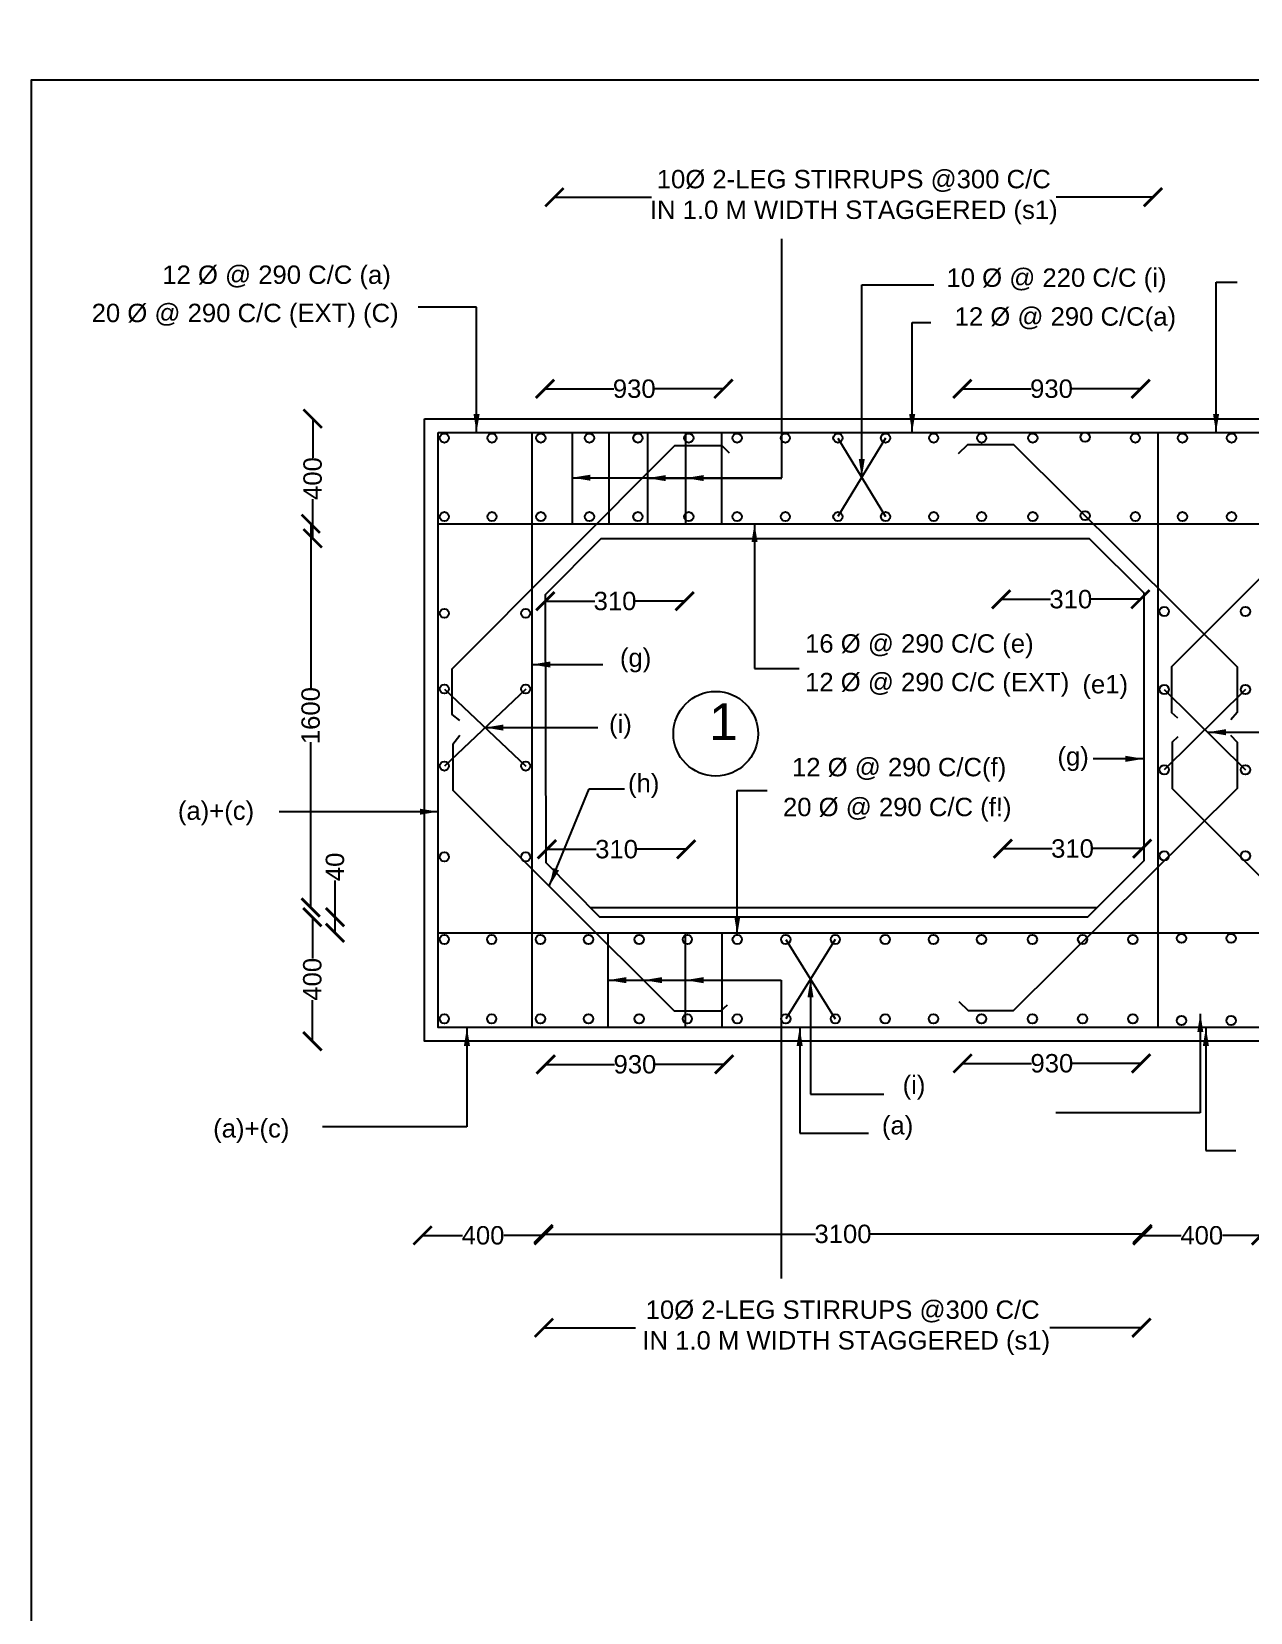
# Model space of a CAD drawing. Header units: millimetres. Extents: x -53248498 to -53239971, y 22140788 to 22147329.
# Drawn here: x -53248498 to -53246508, y 22144736 to 22147316 of the extents above; entities that cross this region are included whole.
import ezdxf

# ---------------------------------------------------------------- set-up
doc = ezdxf.new("R2010")
doc.units = ezdxf.units.MM
doc.header["$MEASUREMENT"] = 0
for name, color, linetype in [('DIMENSION', 7, 'Continuous'), ('DRAWING', 2, 'Continuous'), ('TEXT', 7, 'Continuous')]:
    doc.layers.add(name, color=color, linetype=linetype)
doc.styles.get("Standard").update_dxf_attribs({"font": 'arial.ttf', "height": 30})
doc.dimstyles.get("Standard").update_dxf_attribs({"dimtxt": 30, "dimasz": 30, "dimexe": 0.18, "dimexo": 0.0625, "dimgap": 0.09, "dimtad": 0, "dimdec": 0, "dimzin": 0, "dimdsep": 46, "dimtxsty": 'Standard', "dimblk": 'ARCHTICK', "dimcen": 0.09, "dimse1": 1, "dimse2": 1, "dimadec": 0, "dimazin": 0, "dimtfac": 1, "dimtdec": 0, "dimtofl": 0, "dimtmove": 0, "dimatfit": 3, "dimfxl": 1, "dimtolj": 1, "dimtzin": 0, "dimarcsym": 0})

# ---------------------------------------------------------------- blocks, each defined once
blk = doc.blocks.new('_ArchTick')
at = {"color": 0, "linetype": 'ByBlock', "const_width": 0.15}
blk.add_lwpolyline([(-0.5, -0.5), (0.5, 0.5)], dxfattribs=at)
blk = doc.blocks.new('*D54')
at = {"layer": 'Defpoints', "color": 0, "transparency": 16777216}
for p in [(-53247660.1, 22146734.1), (-53247368.7, 22146733.4), (-53247368.7, 22146731.4)]:
    blk.add_point(p, dxfattribs=at)
at = {"layer": 'DIMENSION', "color": 0, "lineweight": -2, "transparency": 16777216}
for p, q in [((-53247660.1, 22146733.4), (-53247547.6, 22146733.4)), ((-53247368.7, 22146733.4), (-53247481.2, 22146733.4))]:
    blk.add_line(p, q, dxfattribs=at)
at = {"layer": 'DIMENSION', "color": 0, "lineweight": -2, "transparency": 16777216, "xscale": 30, "yscale": 30, "zscale": 30, "rotation": 180}
blk.add_blockref('_ArchTick', (-53247660.1, 22146733.4), dxfattribs=at)
at = {"layer": 'DIMENSION', "color": 0, "lineweight": -2, "transparency": 16777216, "xscale": 30, "yscale": 30, "zscale": 30}
blk.add_blockref('_ArchTick', (-53247368.7, 22146733.4), dxfattribs=at)
at = {"layer": 'DIMENSION', "color": 0, "transparency": 16777216, "insert": (-53247514.4, 22146733.4), "char_height": 30, "attachment_point": 5}
blk.add_mtext('\\A1;930', dxfattribs=at)
blk = doc.blocks.new('*D55')
at = {"layer": 'Defpoints', "color": 0, "transparency": 16777216}
for p in [(-53247659.6, 22146386.5), (-53247432.1, 22146386.9), (-53247432.1, 22146386.9)]:
    blk.add_point(p, dxfattribs=at)
at = {"layer": 'DIMENSION', "color": 0, "lineweight": -2, "transparency": 16777216}
for p, q in [((-53247659.6, 22146386.9), (-53247579, 22146386.9)), ((-53247432.1, 22146386.9), (-53247512.7, 22146386.9))]:
    blk.add_line(p, q, dxfattribs=at)
at = {"layer": 'DIMENSION', "color": 0, "lineweight": -2, "transparency": 16777216, "xscale": 30, "yscale": 30, "zscale": 30, "rotation": 180}
blk.add_blockref('_ArchTick', (-53247659.6, 22146386.9), dxfattribs=at)
at = {"layer": 'DIMENSION', "color": 0, "lineweight": -2, "transparency": 16777216, "xscale": 30, "yscale": 30, "zscale": 30}
blk.add_blockref('_ArchTick', (-53247432.1, 22146386.9), dxfattribs=at)
at = {"layer": 'DIMENSION', "color": 0, "transparency": 16777216, "insert": (-53247545.8, 22146386.9), "char_height": 30, "attachment_point": 5}
blk.add_mtext('\\A1;310', dxfattribs=at)
blk = doc.blocks.new('*D56')
at = {"layer": 'Defpoints', "color": 0, "transparency": 16777216}
for p in [(-53246978.8, 22146734.1), (-53246687.4, 22146733.4), (-53246687.4, 22146731.4)]:
    blk.add_point(p, dxfattribs=at)
at = {"layer": 'DIMENSION', "color": 0, "lineweight": -2, "transparency": 16777216}
for p, q in [((-53246978.8, 22146733.4), (-53246866.3, 22146733.4)), ((-53246687.4, 22146733.4), (-53246799.9, 22146733.4))]:
    blk.add_line(p, q, dxfattribs=at)
at = {"layer": 'DIMENSION', "color": 0, "lineweight": -2, "transparency": 16777216, "xscale": 30, "yscale": 30, "zscale": 30, "rotation": 180}
blk.add_blockref('_ArchTick', (-53246978.8, 22146733.4), dxfattribs=at)
at = {"layer": 'DIMENSION', "color": 0, "lineweight": -2, "transparency": 16777216, "xscale": 30, "yscale": 30, "zscale": 30}
blk.add_blockref('_ArchTick', (-53246687.4, 22146733.4), dxfattribs=at)
at = {"layer": 'DIMENSION', "color": 0, "transparency": 16777216, "insert": (-53246833.1, 22146733.4), "char_height": 30, "attachment_point": 5}
blk.add_mtext('\\A1;930', dxfattribs=at)
blk = doc.blocks.new('*D69')
at = {"layer": 'Defpoints', "color": 0, "transparency": 16777216}
for p in [(-53246978.2, 22145633.1), (-53246686.9, 22145632.5), (-53246686.9, 22145630.5)]:
    blk.add_point(p, dxfattribs=at)
at = {"layer": 'DIMENSION', "color": 0, "lineweight": -2, "transparency": 16777216}
for p, q in [((-53246978.2, 22145632.5), (-53246865.7, 22145632.5)), ((-53246686.9, 22145632.5), (-53246799.4, 22145632.5))]:
    blk.add_line(p, q, dxfattribs=at)
at = {"layer": 'DIMENSION', "color": 0, "lineweight": -2, "transparency": 16777216, "xscale": 30, "yscale": 30, "zscale": 30, "rotation": 180}
blk.add_blockref('_ArchTick', (-53246978.2, 22145632.5), dxfattribs=at)
at = {"layer": 'DIMENSION', "color": 0, "lineweight": -2, "transparency": 16777216, "xscale": 30, "yscale": 30, "zscale": 30}
blk.add_blockref('_ArchTick', (-53246686.9, 22145632.5), dxfattribs=at)
at = {"layer": 'DIMENSION', "color": 0, "transparency": 16777216, "insert": (-53246832.5, 22145632.5), "char_height": 30, "attachment_point": 5}
blk.add_mtext('\\A1;930', dxfattribs=at)
blk = doc.blocks.new('*D70')
at = {"layer": 'Defpoints', "color": 0, "transparency": 16777216}
for p in [(-53247659, 22145631.4), (-53247367.6, 22145630.8), (-53247367.6, 22145628.8)]:
    blk.add_point(p, dxfattribs=at)
at = {"layer": 'DIMENSION', "color": 0, "lineweight": -2, "transparency": 16777216}
for p, q in [((-53247659, 22145630.8), (-53247546.5, 22145630.8)), ((-53247367.6, 22145630.8), (-53247480.1, 22145630.8))]:
    blk.add_line(p, q, dxfattribs=at)
at = {"layer": 'DIMENSION', "color": 0, "lineweight": -2, "transparency": 16777216, "xscale": 30, "yscale": 30, "zscale": 30, "rotation": 180}
blk.add_blockref('_ArchTick', (-53247659, 22145630.8), dxfattribs=at)
at = {"layer": 'DIMENSION', "color": 0, "lineweight": -2, "transparency": 16777216, "xscale": 30, "yscale": 30, "zscale": 30}
blk.add_blockref('_ArchTick', (-53247367.6, 22145630.8), dxfattribs=at)
at = {"layer": 'DIMENSION', "color": 0, "transparency": 16777216, "insert": (-53247513.3, 22145630.8), "char_height": 30, "attachment_point": 5}
blk.add_mtext('\\A1;930', dxfattribs=at)
blk = doc.blocks.new('*D87')
at = {"layer": 'Defpoints', "color": 0, "transparency": 16777216}
for p in [(-53246915.3, 22146389.6), (-53246687.9, 22146389.9), (-53246687.9, 22146389.9)]:
    blk.add_point(p, dxfattribs=at)
at = {"layer": 'DIMENSION', "color": 0, "lineweight": -2, "transparency": 16777216}
for p, q in [((-53246915.3, 22146389.9), (-53246834.8, 22146389.9)), ((-53246687.9, 22146389.9), (-53246768.5, 22146389.9))]:
    blk.add_line(p, q, dxfattribs=at)
at = {"layer": 'DIMENSION', "color": 0, "lineweight": -2, "transparency": 16777216, "xscale": 30, "yscale": 30, "zscale": 30, "rotation": 180}
blk.add_blockref('_ArchTick', (-53246915.3, 22146389.9), dxfattribs=at)
at = {"layer": 'DIMENSION', "color": 0, "lineweight": -2, "transparency": 16777216, "xscale": 30, "yscale": 30, "zscale": 30}
blk.add_blockref('_ArchTick', (-53246687.9, 22146389.9), dxfattribs=at)
at = {"layer": 'DIMENSION', "color": 0, "transparency": 16777216, "insert": (-53246801.6, 22146389.9), "char_height": 30, "attachment_point": 5}
blk.add_mtext('\\A1;310', dxfattribs=at)
blk = doc.blocks.new('*D88')
at = {"layer": 'Defpoints', "color": 0, "transparency": 16777216}
for p in [(-53246912.6, 22145982.7), (-53246685.1, 22145983), (-53246685.1, 22145983)]:
    blk.add_point(p, dxfattribs=at)
at = {"layer": 'DIMENSION', "color": 0, "lineweight": -2, "transparency": 16777216}
for p, q in [((-53246912.6, 22145983), (-53246832, 22145983)), ((-53246685.1, 22145983), (-53246765.7, 22145983))]:
    blk.add_line(p, q, dxfattribs=at)
at = {"layer": 'DIMENSION', "color": 0, "lineweight": -2, "transparency": 16777216, "xscale": 30, "yscale": 30, "zscale": 30, "rotation": 180}
blk.add_blockref('_ArchTick', (-53246912.6, 22145983), dxfattribs=at)
at = {"layer": 'DIMENSION', "color": 0, "lineweight": -2, "transparency": 16777216, "xscale": 30, "yscale": 30, "zscale": 30}
blk.add_blockref('_ArchTick', (-53246685.1, 22145983), dxfattribs=at)
at = {"layer": 'DIMENSION', "color": 0, "transparency": 16777216, "insert": (-53246798.8, 22145983), "char_height": 30, "attachment_point": 5}
blk.add_mtext('\\A1;310', dxfattribs=at)
blk = doc.blocks.new('*D89')
at = {"layer": 'Defpoints', "color": 0, "transparency": 16777216}
for p in [(-53247657, 22145981.6), (-53247429.6, 22145981.9), (-53247429.6, 22145981.9)]:
    blk.add_point(p, dxfattribs=at)
at = {"layer": 'DIMENSION', "color": 0, "lineweight": -2, "transparency": 16777216}
for p, q in [((-53247657, 22145981.9), (-53247576.5, 22145981.9)), ((-53247429.6, 22145981.9), (-53247510.2, 22145981.9))]:
    blk.add_line(p, q, dxfattribs=at)
at = {"layer": 'DIMENSION', "color": 0, "lineweight": -2, "transparency": 16777216, "xscale": 30, "yscale": 30, "zscale": 30, "rotation": 180}
blk.add_blockref('_ArchTick', (-53247657, 22145981.9), dxfattribs=at)
at = {"layer": 'DIMENSION', "color": 0, "lineweight": -2, "transparency": 16777216, "xscale": 30, "yscale": 30, "zscale": 30}
blk.add_blockref('_ArchTick', (-53247429.6, 22145981.9), dxfattribs=at)
at = {"layer": 'DIMENSION', "color": 0, "transparency": 16777216, "insert": (-53247543.3, 22145981.9), "char_height": 30, "attachment_point": 5}
blk.add_mtext('\\A1;310', dxfattribs=at)
blk = doc.blocks.new('*D123')
at = {"layer": 'Defpoints', "color": 0, "transparency": 16777216}
for p in [(-53247860, 22145355.2), (-53247662.5, 22145351.7), (-53247662.5, 22145351.7)]:
    blk.add_point(p, dxfattribs=at)
at = {"layer": 'DIMENSION', "color": 0, "lineweight": -2, "transparency": 16777216}
for p, q in [((-53247860, 22145351.7), (-53247795, 22145351.7)), ((-53247662.5, 22145351.7), (-53247727.5, 22145351.7))]:
    blk.add_line(p, q, dxfattribs=at)
at = {"layer": 'DIMENSION', "color": 0, "lineweight": -2, "transparency": 16777216, "xscale": 30, "yscale": 30, "zscale": 30, "rotation": 180}
blk.add_blockref('_ArchTick', (-53247860, 22145351.7), dxfattribs=at)
at = {"layer": 'DIMENSION', "color": 0, "lineweight": -2, "transparency": 16777216, "xscale": 30, "yscale": 30, "zscale": 30}
blk.add_blockref('_ArchTick', (-53247662.5, 22145351.7), dxfattribs=at)
at = {"layer": 'DIMENSION', "color": 0, "transparency": 16777216, "insert": (-53247761.3, 22145351.7), "char_height": 30, "attachment_point": 5}
blk.add_mtext('\\A1;400', dxfattribs=at)
blk = doc.blocks.new('*D124')
at = {"layer": 'Defpoints', "color": 0, "transparency": 16777216}
for p in [(-53247662.5, 22145351.7), (-53246684.6, 22145354), (-53246684.6, 22145354)]:
    blk.add_point(p, dxfattribs=at)
at = {"layer": 'DIMENSION', "color": 0, "lineweight": -2, "transparency": 16777216}
for p, q in [((-53247662.5, 22145354), (-53247218.4, 22145354)), ((-53246684.6, 22145354), (-53247128.7, 22145354))]:
    blk.add_line(p, q, dxfattribs=at)
at = {"layer": 'DIMENSION', "color": 0, "lineweight": -2, "transparency": 16777216, "xscale": 30, "yscale": 30, "zscale": 30, "rotation": 180}
blk.add_blockref('_ArchTick', (-53247662.5, 22145354), dxfattribs=at)
at = {"layer": 'DIMENSION', "color": 0, "lineweight": -2, "transparency": 16777216, "xscale": 30, "yscale": 30, "zscale": 30}
blk.add_blockref('_ArchTick', (-53246684.6, 22145354), dxfattribs=at)
at = {"layer": 'DIMENSION', "color": 0, "transparency": 16777216, "insert": (-53247173.6, 22145354), "char_height": 30, "attachment_point": 5}
blk.add_mtext('\\A1;3100', dxfattribs=at)
blk = doc.blocks.new('*D125')
at = {"layer": 'Defpoints', "color": 0, "transparency": 16777216}
for p in [(-53246684.6, 22145354), (-53246491, 22145351.7), (-53246491, 22145351.7)]:
    blk.add_point(p, dxfattribs=at)
at = {"layer": 'DIMENSION', "color": 0, "lineweight": -2, "transparency": 16777216}
for p, q in [((-53246684.6, 22145351.7), (-53246621.6, 22145351.7)), ((-53246491, 22145351.7), (-53246554, 22145351.7))]:
    blk.add_line(p, q, dxfattribs=at)
at = {"layer": 'DIMENSION', "color": 0, "lineweight": -2, "transparency": 16777216, "xscale": 30, "yscale": 30, "zscale": 30, "rotation": 180}
blk.add_blockref('_ArchTick', (-53246684.6, 22145351.7), dxfattribs=at)
at = {"layer": 'DIMENSION', "color": 0, "lineweight": -2, "transparency": 16777216, "xscale": 30, "yscale": 30, "zscale": 30}
blk.add_blockref('_ArchTick', (-53246491, 22145351.7), dxfattribs=at)
at = {"layer": 'DIMENSION', "color": 0, "transparency": 16777216, "insert": (-53246587.8, 22145351.7), "char_height": 30, "attachment_point": 5}
blk.add_mtext('\\A1;400', dxfattribs=at)
blk = doc.blocks.new('*D132')
at = {"layer": 'Defpoints', "color": 0, "transparency": 16777216}
for p in [(-53247644.7, 22147046.1), (-53247644.7, 22146397.9), (-53246667.3, 22146400.6)]:
    blk.add_point(p, dxfattribs=at)
at = {"layer": 'TEXT', "color": 0, "lineweight": -2, "transparency": 16777216}
for p, q in [((-53247644.7, 22147046.1), (-53247486.4, 22147046.1)), ((-53246667.3, 22147046.1), (-53246825.7, 22147046.1))]:
    blk.add_line(p, q, dxfattribs=at)
at = {"layer": 'TEXT', "color": 0, "lineweight": -2, "transparency": 16777216, "xscale": 30, "yscale": 30, "zscale": 30, "rotation": 180}
blk.add_blockref('_ArchTick', (-53247644.7, 22147046.1), dxfattribs=at)
at = {"layer": 'TEXT', "color": 0, "lineweight": -2, "transparency": 16777216, "xscale": 30, "yscale": 30, "zscale": 30}
blk.add_blockref('_ArchTick', (-53246667.3, 22147046.1), dxfattribs=at)
at = {"layer": 'TEXT', "color": 0, "transparency": 16777216, "insert": (-53247156, 22147046.1), "char_height": 30, "attachment_point": 5}
blk.add_mtext('\\A1;10Ø 2-LEG STIRRUPS @300 C/C \\PIN 1.0 M WIDTH STAGGERED (s1)', dxfattribs=at)
blk = doc.blocks.new('*D139')
at = {"layer": 'Defpoints', "color": 0, "transparency": 16777216}
for p in [(-53246686.2, 22145962.9), (-53247662, 22145959.9), (-53247662, 22145201)]:
    blk.add_point(p, dxfattribs=at)
at = {"layer": 'TEXT', "color": 0, "lineweight": -2, "transparency": 16777216}
for p, q in [((-53247662, 22145201), (-53247512.2, 22145201)), ((-53246686.2, 22145201), (-53246836, 22145201))]:
    blk.add_line(p, q, dxfattribs=at)
at = {"layer": 'TEXT', "color": 0, "lineweight": -2, "transparency": 16777216, "xscale": 30, "yscale": 30, "zscale": 30, "rotation": 180}
blk.add_blockref('_ArchTick', (-53247662, 22145201), dxfattribs=at)
at = {"layer": 'TEXT', "color": 0, "lineweight": -2, "transparency": 16777216, "xscale": 30, "yscale": 30, "zscale": 30}
blk.add_blockref('_ArchTick', (-53246686.2, 22145201), dxfattribs=at)
at = {"layer": 'TEXT', "color": 0, "transparency": 16777216, "insert": (-53247174.1, 22145201), "char_height": 30, "attachment_point": 5}
blk.add_mtext('\\A1;10Ø 2-LEG STIRRUPS @300 C/C\\P IN 1.0 M WIDTH STAGGERED (s1)', dxfattribs=at)
blk = doc.blocks.new('*D140')
at = {"layer": 'Defpoints', "color": 0, "transparency": 16777216}
for p in [(-53247555.8, 22146684.6), (-53248039.5, 22146489.3), (-53247555.8, 22146489.3)]:
    blk.add_point(p, dxfattribs=at)
at = {"layer": 'DIMENSION', "color": 0, "lineweight": -2, "transparency": 16777216}
for p, q in [((-53248039.5, 22146684.6), (-53248039.5, 22146620.7)), ((-53248039.5, 22146489.3), (-53248039.5, 22146553.2))]:
    blk.add_line(p, q, dxfattribs=at)
at = {"layer": 'DIMENSION', "color": 0, "lineweight": -2, "transparency": 16777216, "xscale": 30, "yscale": 30, "zscale": 30}
for p, rotation in [((-53248039.5, 22146684.6), 90), ((-53248039.5, 22146489.3), 270)]:
    blk.add_blockref('_ArchTick', p, dxfattribs=dict(at, rotation=rotation))
at = {"layer": 'DIMENSION', "color": 0, "transparency": 16777216, "insert": (-53248039.5, 22146586.9), "char_height": 30, "attachment_point": 5, "rotation": 90}
blk.add_mtext('\\A1;400', dxfattribs=at)
blk = doc.blocks.new('*D141')
at = {"layer": 'Defpoints', "color": 0, "transparency": 16777216}
for p in [(-53247834.5, 22146513.2), (-53248042.7, 22145886.8), (-53247586.1, 22145886.8)]:
    blk.add_point(p, dxfattribs=at)
at = {"layer": 'DIMENSION', "color": 0, "lineweight": -2, "transparency": 16777216}
for p, q in [((-53248042.7, 22146513.2), (-53248042.7, 22146243.4)), ((-53248042.7, 22145886.8), (-53248042.7, 22146156.6))]:
    blk.add_line(p, q, dxfattribs=at)
at = {"layer": 'DIMENSION', "color": 0, "lineweight": -2, "transparency": 16777216, "xscale": 30, "yscale": 30, "zscale": 30}
for p, rotation in [((-53248042.7, 22146513.2), 90), ((-53248042.7, 22145886.8), 270)]:
    blk.add_blockref('_ArchTick', p, dxfattribs=dict(at, rotation=rotation))
at = {"layer": 'DIMENSION', "color": 0, "transparency": 16777216, "insert": (-53248042.7, 22146200), "char_height": 30, "attachment_point": 5, "rotation": 90}
blk.add_mtext('\\A1;1600', dxfattribs=at)
blk = doc.blocks.new('*D142')
at = {"layer": 'Defpoints', "color": 0, "transparency": 16777216}
for p in [(-53247518.4, 22145871), (-53248003, 22145845.6), (-53247518.4, 22145845.6)]:
    blk.add_point(p, dxfattribs=at)
at = {"layer": 'DIMENSION', "color": 0, "lineweight": -2, "transparency": 16777216}
for p, q in [((-53248003, 22145871), (-53248003, 22145931)), ((-53248003, 22145845.6), (-53248003, 22145871))]:
    blk.add_line(p, q, dxfattribs=at)
at = {"layer": 'DIMENSION', "color": 0, "lineweight": -2, "transparency": 16777216, "xscale": 30, "yscale": 30, "zscale": 30}
for p, rotation in [((-53248003, 22145871), 90), ((-53248003, 22145845.6), 270)]:
    blk.add_blockref('_ArchTick', p, dxfattribs=dict(at, rotation=rotation))
at = {"layer": 'DIMENSION', "color": 0, "transparency": 16777216, "insert": (-53248003, 22145953.1), "char_height": 30, "attachment_point": 5, "rotation": 90}
blk.add_mtext('\\A1;40', dxfattribs=at)
blk = doc.blocks.new('*D143')
at = {"layer": 'Defpoints', "color": 0, "transparency": 16777216}
for p in [(-53247570.5, 22145871), (-53248040, 22145668.5), (-53247547.6, 22145668.5)]:
    blk.add_point(p, dxfattribs=at)
at = {"layer": 'DIMENSION', "color": 0, "lineweight": -2, "transparency": 16777216}
for p, q in [((-53248040, 22145871), (-53248040, 22145803.5)), ((-53248040, 22145668.5), (-53248040, 22145735.9))]:
    blk.add_line(p, q, dxfattribs=at)
at = {"layer": 'DIMENSION', "color": 0, "lineweight": -2, "transparency": 16777216, "xscale": 30, "yscale": 30, "zscale": 30}
for p, rotation in [((-53248040, 22145871), 90), ((-53248040, 22145668.5), 270)]:
    blk.add_blockref('_ArchTick', p, dxfattribs=dict(at, rotation=rotation))
at = {"layer": 'DIMENSION', "color": 0, "transparency": 16777216, "insert": (-53248040, 22145769.7), "char_height": 30, "attachment_point": 5, "rotation": 90}
blk.add_mtext('\\A1;400', dxfattribs=at)

msp = doc.modelspace()

# ---------------------------------------------------------------- linework, layer by layer
at = {"layer": 'DIMENSION', "color": 0}
msp.add_lwpolyline([(-53239971.1, 22140788.3), (-53248498.4, 22140788.3), (-53248498.4, 22147237.5), (-53239971.1, 22147237.5)], close=True, dxfattribs=at)
for points in [[(-53247615.9, 22146662.1), (-53247615.9, 22146513.2)], [(-53247555.8, 22146662.1), (-53247555.8, 22146513.2)], [(-53247492.9, 22146662.1), (-53247492.9, 22146513.2)], [(-53247431, 22146662.1), (-53247431, 22146513.2)], [(-53247371.7, 22146662.1), (-53247371.7, 22146513.2)], [(-53247557.5, 22145845.6), (-53247557.5, 22145691)], [(-53247431.3, 22145845.6), (-53247431.3, 22145691)], [(-53247371.4, 22145845.6), (-53247371.4, 22145691)]]:
    msp.add_lwpolyline(points, dxfattribs=at)
msp.add_circle((-53247381.4, 22146170.5), 69.1, dxfattribs=at)
at = {"layer": 'DRAWING', "color": 0}
for points in [[(-53247857.1, 22146684.6), (-53242980.2, 22146684.6), (-53242980.2, 22145668.5), (-53247857.1, 22145668.5)], [(-53247834.5, 22146662.1), (-53243002.8, 22146662.1), (-53243002.8, 22145691), (-53247834.5, 22145691)]]:
    msp.add_lwpolyline(points, close=True, dxfattribs=at)
for points in [[(-53247681.7, 22146662.1), (-53247681.7, 22145691)], [(-53246659.6, 22146662.1), (-53246659.6, 22145691)], [(-53247799.2, 22146191.8), (-53247811.7, 22146201.6), (-53247811.7, 22146276.2), (-53247448.1, 22146640.7), (-53247371.2, 22146640.7), (-53247359.4, 22146628.7)], [(-53247104, 22146653), (-53247181.8, 22146524.8)], [(-53247181.8, 22146653), (-53247104, 22146524.8)], [(-53246984.7, 22146628), (-53246969.5, 22146642.4), (-53246895.3, 22146642.4), (-53246529.7, 22146279.8), (-53246529.7, 22146204.9), (-53246540.2, 22146193.4)], [(-53246626.8, 22146195.9), (-53246636.4, 22146204.3), (-53246636.4, 22146280.3), (-53246273.6, 22146642.9), (-53246202, 22146642.9), (-53246188.9, 22146632.9)], [(-53247834.5, 22146513.2), (-53243002.8, 22146513.2)], [(-53247659.6, 22146397.9), (-53247568.3, 22146489.3), (-53246771.6, 22146489.3), (-53246682.3, 22146400.6), (-53246682.3, 22145962.9), (-53246774.1, 22145871), (-53247570.5, 22145871), (-53247658, 22145959.9), (-53247659.6, 22146397.9)], [(-53247691.7, 22146243.4), (-53247824.5, 22146117.7)], [(-53247824.5, 22146243.4), (-53247691.7, 22146117.7)], [(-53246516.4, 22146242.7), (-53246649, 22146111.6)], [(-53246649, 22146242.7), (-53246516.4, 22146111.6)], [(-53247799.4, 22146167.5), (-53247810.7, 22146153.1), (-53247810.7, 22146078.4), (-53247449, 22145718.5), (-53247372.8, 22145718.5), (-53247362.1, 22145728)], [(-53246984.6, 22145733.2), (-53246969.4, 22145718.8), (-53246895.2, 22145718.8), (-53246529.6, 22146081.4), (-53246529.6, 22146156.3), (-53246540.1, 22146167.8)], [(-53246626.7, 22146165.3), (-53246636.3, 22146156.9), (-53246636.3, 22146080.9), (-53246273.5, 22145718.3), (-53246201.9, 22145718.3), (-53246188.8, 22145728.3)], [(-53247586.1, 22145886.8), (-53246758.3, 22145886.8)], [(-53247834.5, 22145845.6), (-53243002.8, 22145845.6)], [(-53247186.1, 22145834.8), (-53247267, 22145705.3)], [(-53247267, 22145834.8), (-53247186.1, 22145705.3)]]:
    msp.add_lwpolyline(points, dxfattribs=at)
for centre in [(-53247824.5, 22146653), (-53247746.7, 22146653), (-53247667, 22146653), (-53247587.6, 22146653), (-53247508.4, 22146653), (-53247425.4, 22146653), (-53247346.5, 22146653), (-53247267.7, 22146653), (-53247181.8, 22146653), (-53247104, 22146653), (-53247025.5, 22146653), (-53246947.2, 22146653), (-53246863.7, 22146653), (-53246778.2, 22146654.5), (-53246696.2, 22146653), (-53246619.3, 22146653), (-53246539.1, 22146653), (-53247824.5, 22146524.8), (-53247746.7, 22146524.8), (-53247667, 22146524.8), (-53247587.6, 22146524.8), (-53247508.4, 22146524.8), (-53247425.4, 22146524.8), (-53247346.5, 22146524.8), (-53247267.7, 22146524.8), (-53247181.8, 22146524.8), (-53247104, 22146524.8), (-53247025.5, 22146524.8), (-53246947.2, 22146524.8), (-53246863.7, 22146524.8), (-53246778.2, 22146526.3), (-53246696.2, 22146524.8), (-53246619.3, 22146524.8), (-53246539.1, 22146524.8), (-53246649, 22146370.1), (-53246516.4, 22146370.1), (-53247824.5, 22146366.9), (-53247691.7, 22146366.9), (-53247824.5, 22146243.4), (-53247691.7, 22146243.4), (-53246649, 22146242.7), (-53246516.4, 22146242.7), (-53247824.5, 22146117.7), (-53247691.7, 22146117.7), (-53246649, 22146111.6), (-53246516.4, 22146111.6), (-53247824.5, 22145969.5), (-53247691.7, 22145969.5), (-53246649, 22145971.2), (-53246516.4, 22145971.2), (-53247824.5, 22145834.8), (-53247747.3, 22145834.8), (-53247667.6, 22145834.8), (-53247589.1, 22145834.8), (-53247506.4, 22145834.8), (-53247427.7, 22145834.8), (-53247346.2, 22145834.8), (-53247267, 22145834.8), (-53247186.1, 22145834.8), (-53247104.6, 22145834.8), (-53247025.9, 22145834.8), (-53246947.4, 22145834.8), (-53246864.3, 22145834.8), (-53246782.3, 22145834.8), (-53246700.3, 22145834.8), (-53246620.8, 22145836.6), (-53246539.9, 22145836.6), (-53247824.5, 22145705.3), (-53247747.3, 22145705.3), (-53247667.6, 22145705.3), (-53247589.1, 22145705.3), (-53247506.4, 22145705.3), (-53247427.7, 22145705.3), (-53247346.2, 22145705.3), (-53247267, 22145705.3), (-53247186.1, 22145705.3), (-53247104.6, 22145705.3), (-53247025.9, 22145705.3), (-53246947.4, 22145705.3), (-53246864.3, 22145705.3), (-53246782.3, 22145705.3), (-53246700.3, 22145705.3), (-53246620.8, 22145702.4), (-53246539.9, 22145702.4)]:
    msp.add_circle(centre, 7.55, dxfattribs=at)

# ---------------------------------------------------------------- texts
at = {"layer": 'TEXT', "color": 0}
for s, height, p in [('12 Ø @ 290 C/C (a)', 30, (-53248285.1, 22146904.6)), ('10 Ø @ 220 C/C (i)', 30, (-53247004.6, 22146899.8)), ('20 Ø @ 290 C/C (EXT) (C)', 30, (-53248400.4, 22146842.2)), ('12 Ø @ 290 C/C(a)', 30, (-53246991.3, 22146836.4)), ('16 Ø @ 290 C/C (e)', 30, (-53247235.5, 22146302.8)), ('(g)', 30, (-53247537.8, 22146279.6)), ('12 Ø @ 290 C/C (EXT)', 30, (-53247235.5, 22146239.8)), ('(e1)', 30, (-53246782.6, 22146236.3)), ('(i)', 30, (-53247555.6, 22146171.5)), ('1', 60, (-53247392.1, 22146160.1)), ('(g)', 30, (-53246823.4, 22146118.6)), ('12 Ø @ 290 C/C(f)', 30, (-53247256.9, 22146101)), ('(h)', 30, (-53247524.6, 22146074.8)), ('20 Ø @ 290 C/C (f!)', 30, (-53247271.6, 22146035.9)), ('(a)+(c)', 30, (-53248259.6, 22146030)), ('(i)', 30, (-53247076.2, 22145582.4)), ('(a)+(c)', 30, (-53248202, 22145511.5)), ('(a)', 30, (-53247110, 22145516.5))]:
    msp.add_text(s, height=height, dxfattribs=at).set_placement(p)

# ---------------------------------------------------------------- dimensions: what is measured, and where the dimension line sits
at = {"layer": 'DIMENSION', "color": 0}
for base, p1, p2, text, picture, middle in [((-53247368.7, 22146733.4), (-53247660.1, 22146734.1), (-53247368.7, 22146731.4), '930', '*D54', (-53247514.4, 22146733.4)), ((-53246687.4, 22146733.4), (-53246978.8, 22146734.1), (-53246687.4, 22146731.4), '930', '*D56', (-53246833.1, 22146733.4)), ((-53247432.1, 22146386.9), (-53247659.6, 22146386.5), (-53247432.1, 22146386.9), '310', '*D55', (-53247545.8, 22146386.9)), ((-53246687.9, 22146389.9), (-53246915.3, 22146389.6), (-53246687.9, 22146389.9), '310', '*D87', (-53246801.6, 22146389.9)), ((-53247429.6, 22145981.9), (-53247657, 22145981.6), (-53247429.6, 22145981.9), '310', '*D89', (-53247543.3, 22145981.9)), ((-53246685.1, 22145983), (-53246912.6, 22145982.7), (-53246685.1, 22145983), '310', '*D88', (-53246798.8, 22145983)), ((-53247367.6, 22145630.8), (-53247659, 22145631.4), (-53247367.6, 22145628.8), '930', '*D70', (-53247513.3, 22145630.8)), ((-53246686.9, 22145632.5), (-53246978.2, 22145633.1), (-53246686.9, 22145630.5), '930', '*D69', (-53246832.5, 22145632.5)), ((-53247662.5, 22145351.7), (-53247860, 22145355.2), (-53247662.5, 22145351.7), '400', '*D123', (-53247761.3, 22145351.7)), ((-53246684.6, 22145354), (-53247662.5, 22145351.7), (-53246684.6, 22145354), '3100', '*D124', (-53247173.6, 22145354)), ((-53246491, 22145351.7), (-53246684.6, 22145354), (-53246491, 22145351.7), '400', '*D125', (-53246587.8, 22145351.7))]:
    dim = msp.add_linear_dim(base=base, p1=p1, p2=p2, text=text, dimstyle='Standard', dxfattribs=at)
    dim.commit()
    dim.dimension.update_dxf_attribs({"geometry": picture, "text_midpoint": middle})
for base, p1, p2, text, picture, middle in [((-53248039.5, 22146489.3), (-53247555.8, 22146684.6), (-53247555.8, 22146489.3), '400', '*D140', (-53248039.5, 22146586.9)), ((-53248042.7, 22145886.8), (-53247834.5, 22146513.2), (-53247586.1, 22145886.8), '1600', '*D141', (-53248042.7, 22146200)), ((-53248040, 22145668.5), (-53247570.5, 22145871), (-53247547.6, 22145668.5), '400', '*D143', (-53248040, 22145769.7))]:
    dim = msp.add_linear_dim(base=base, p1=p1, p2=p2, angle=90, text=text, dimstyle='Standard', dxfattribs=at)
    dim.commit()
    dim.dimension.update_dxf_attribs({"geometry": picture, "text_midpoint": middle})
dim = msp.add_linear_dim(base=(-53248003, 22145845.6), p1=(-53247518.4, 22145871), p2=(-53247518.4, 22145845.6), angle=90, text='40', dimstyle='Standard', dxfattribs=at)
dim.commit()
dim.dimension.update_dxf_attribs({"geometry": '*D142', "text_midpoint": (-53248003, 22145953.1), "dimtype": 160})
at = {"layer": 'TEXT', "color": 0}
for base, p1, p2, text, picture, middle in [((-53247644.7, 22147046.1), (-53246667.3, 22146400.6), (-53247644.7, 22146397.9), '10Ø 2-LEG STIRRUPS @300 C/C \\PIN 1.0 M WIDTH STAGGERED (s1)', '*D132', (-53247156, 22147046.1)), ((-53247662, 22145201), (-53246686.2, 22145962.9), (-53247662, 22145959.9), '10Ø 2-LEG STIRRUPS @300 C/C\\P IN 1.0 M WIDTH STAGGERED (s1)', '*D139', (-53247174.1, 22145201))]:
    dim = msp.add_linear_dim(base=base, p1=p1, p2=p2, text=text, dimstyle='Standard', override={"dimtmove": 2}, dxfattribs=at)
    dim.commit()
    dim.dimension.update_dxf_attribs({"geometry": picture, "text_midpoint": middle})

# ---------------------------------------------------------------- leaders
at = {"layer": 'DIMENSION', "color": 0}
for points in [[(-53247615.9, 22146588.3), (-53247273.5, 22146588.3), (-53247273.5, 22146977.9)], [(-53247142.9, 22146588.9), (-53247142.9, 22146903.3), (-53247025, 22146903.3)], [(-53246564.4, 22146662.1), (-53246564.4, 22146907.2), (-53246530.2, 22146907.2)], [(-53247771.9, 22146662.1), (-53247771.9, 22146866.8), (-53247867.2, 22146866.8)], [(-53247060.6, 22146662.1), (-53247060.6, 22146841.5), (-53247030.3, 22146841.5)], [(-53247492.9, 22146587.6), (-53247273.5, 22146587.6)], [(-53247431, 22146587.6), (-53247273.5, 22146588.3)], [(-53247318, 22146513.2), (-53247318, 22146277), (-53247245.1, 22146277)], [(-53247681.7, 22146283.4), (-53247565.6, 22146283.4)], [(-53247758.1, 22146180.5), (-53247574.1, 22146180.5)], [(-53246578.4, 22146172.9), (-53246401.9, 22146172.9)], [(-53246682.3, 22146129.5), (-53246765.1, 22146129.5)], [(-53247653.1, 22145921.6), (-53247588, 22146080.3), (-53247530.2, 22146080.3)], [(-53247346.2, 22145842.3), (-53247346.2, 22146078), (-53247297.3, 22146078)], [(-53247834.5, 22146043.2), (-53248094, 22146043.2)], [(-53247557.5, 22145768.3), (-53247274.7, 22145768.3), (-53247274.7, 22145281.2)], [(-53247499, 22145768.3), (-53247274.7, 22145768.3)], [(-53247431.3, 22145768.3), (-53247274.7, 22145768.3)], [(-53247226.6, 22145770), (-53247226.6, 22145582.4), (-53247106.9, 22145582.4)], [(-53246590.1, 22145713.6), (-53246590.1, 22145551.7), (-53246825.8, 22145551.7)], [(-53247787.6, 22145691), (-53247787.6, 22145529.1), (-53248023.2, 22145529.1)], [(-53247244.3, 22145691), (-53247244.3, 22145518.7), (-53247132, 22145518.7)], [(-53246581, 22145691), (-53246581, 22145490.1), (-53246532, 22145490.1)]]:
    msp.add_leader(points, dimstyle='Standard', override={"dimgap": 0.09, "dimtad": 0}, dxfattribs=at)

doc.saveas('drawing.dxf')
